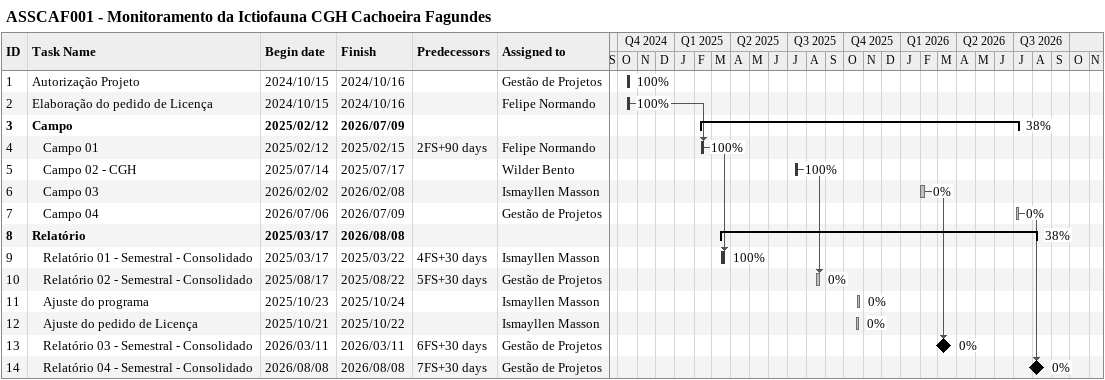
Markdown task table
ASSCAF001 - Monitoramento da Ictiofauna CGH Cachoeira Fagundes

| ID | Level | Task | Start | Finish | Predecessors | Resources | % complete |
|---|---|---|---|---|---|---|---|
| 1 | 1 | Autorização Projeto | 2024-10-15 | 2024-10-16 |  | Gestão de Projetos | 100 |
| 2 | 1 | Elaboração do pedido de Licença | 2024-10-15 | 2024-10-16 |  | Felipe Normando | 100 |
| 3 | 1 | **Campo** | 2025-02-12 | 2026-07-09 |  |  | 38 |
| 4 | 2 | Campo 01 | 2025-02-12 | 2025-02-15 | 2FS+90d | Felipe Normando | 100 |
| 5 | 2 | Campo 02 - CGH | 2025-07-14 | 2025-07-17 |  | Wilder Bento | 100 |
| 6 | 2 | Campo 03 | 2026-02-02 | 2026-02-08 |  | Ismayllen Masson | 0 |
| 7 | 2 | Campo 04 | 2026-07-06 | 2026-07-09 |  | Gestão de Projetos | 0 |
| 8 | 1 | **Relatório** | 2025-03-17 | 2026-08-08 |  |  | 38 |
| 9 | 2 | Relatório 01 - Semestral - Consolidado | 2025-03-17 | 2025-03-22 | 4FS+30d | Ismayllen Masson | 100 |
| 10 | 2 | Relatório 02 - Semestral - Consolidado | 2025-08-17 | 2025-08-22 | 5FS+30d | Gestão de Projetos | 0 |
| 11 | 2 | Ajuste do programa | 2025-10-23 | 2025-10-24 |  | Ismayllen Masson | 0 |
| 12 | 2 | Ajuste do pedido de Licença | 2025-10-21 | 2025-10-22 |  | Ismayllen Masson | 0 |
| 13 | 2 | Relatório 03 - Semestral - Consolidado (milestone) | 2026-03-11 | 2026-03-11 | 6FS+30d | Gestão de Projetos | 0 |
| 14 | 2 | Relatório 04 - Semestral - Consolidado (milestone) | 2026-08-08 | 2026-08-08 | 7FS+30d | Gestão de Projetos | 0 |
